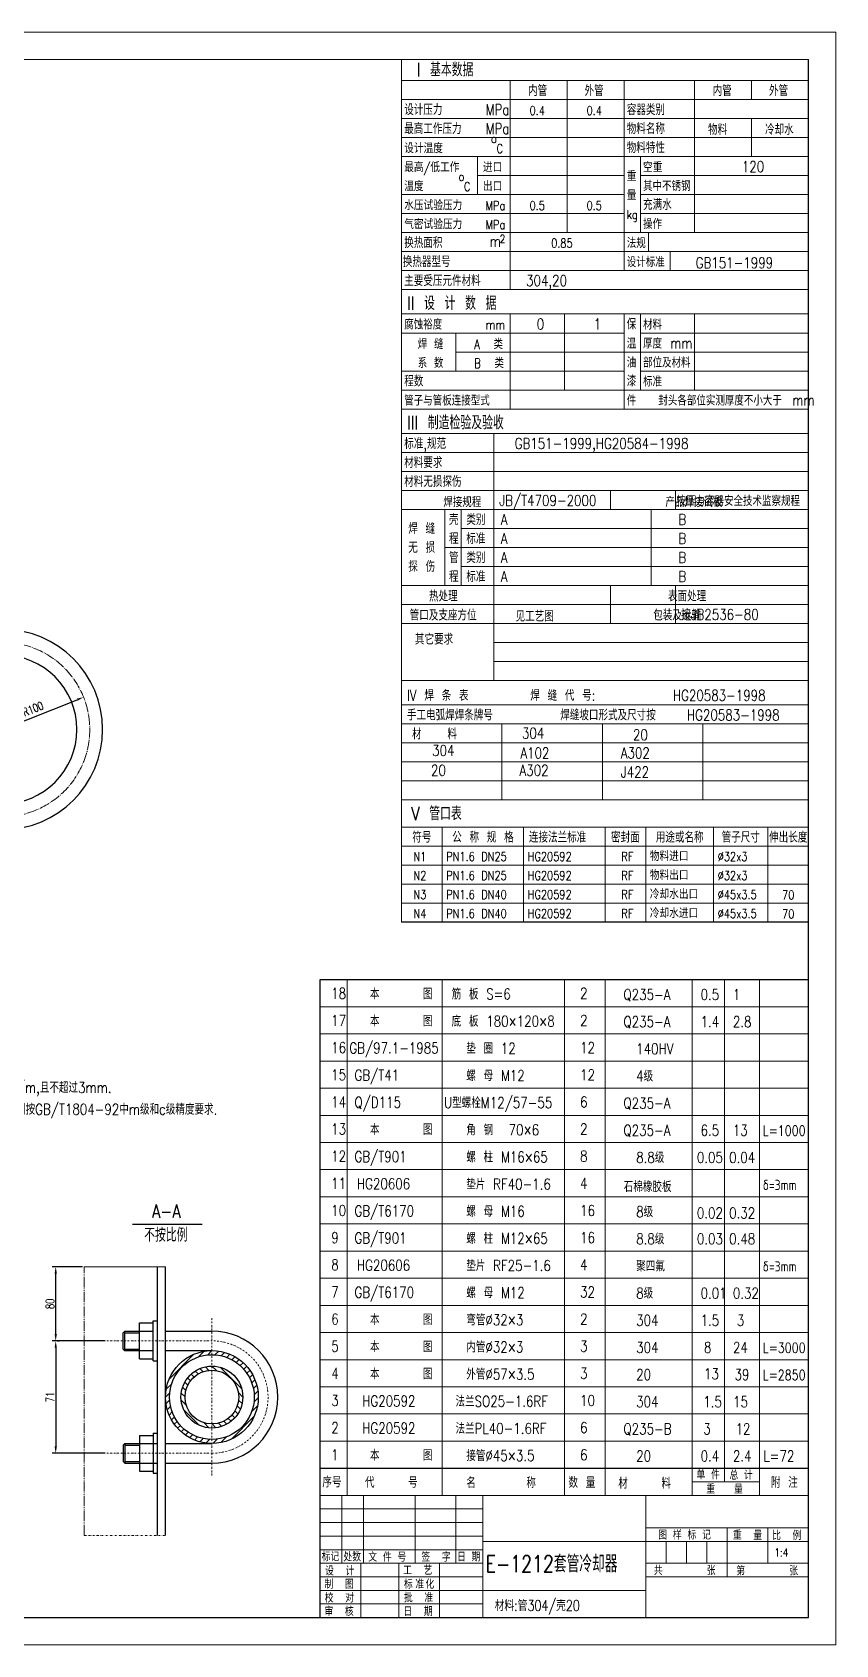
# Model space of a CAD drawing. Header units: millimetres. Extents: x -942 to 2422, y 1139 to 3515.
# Drawn here: x 1238 to 2422, y 1139 to 3515 of the extents above; entities that cross this region are included whole.
import ezdxf
from ezdxf.enums import TextEntityAlignment as Align

# ---------------------------------------------------------------- set-up
doc = ezdxf.new("R2010")
doc.units = ezdxf.units.MM
doc.header["$LTSCALE"] = 10
doc.header["$MEASUREMENT"] = 0
for name, pattern in [('DASHDOT2', [0.5, 0.25, -0.125, 0, -0.125]), ('DIVIDE2', [0.625, 0.25, -0.125, 0, -0.125, 0, -0.125]), ('MYCENTER', [3.4, 1.5, -0.15, 0.1, -0.15, 1.5]), ('MYJX', [3.65, 1.5, -0.15, 0.1, -0.15, 0.1, -0.15, 1.5])]:
    doc.linetypes.add(name, pattern=pattern)
doc.layers.get('0').update_dxf_attribs({"linetype": 'CONTINUOUS', "lineweight": 25})
doc.layers.get('Defpoints').update_dxf_attribs({"linetype": 'CONTINUOUS', "lineweight": 5})
for name, color, linetype, lineweight in [('1', 7, 'CONTINUOUS', 25), ('2', 2, 'CONTINUOUS', 5), ('3', 3, 'MYCENTER', 5), ('5', 6, 'MYJX', 5), ('6', 4, 'CONTINUOUS', 5)]:
    doc.layers.add(name, color=color, linetype=linetype, lineweight=lineweight)
doc.styles.add('HZTXT', font='txt.shx', dxfattribs={"width": 0.75, "height": 12, "bigfont": 'hztxt.shx'})
doc.styles.get("Standard").update_dxf_attribs({"font": 'txt.shx', "bigfont": 'bigfont.shx'})
doc.dimstyles.get("Standard").update_dxf_attribs({"dimtxt": 0.18, "dimasz": 0.18, "dimexe": 0.18, "dimexo": 0.0625, "dimgap": 0.09, "dimtad": 0, "dimtih": 1, "dimtoh": 1, "dimdec": 4, "dimzin": 0, "dimdsep": 46, "dimtxsty": 'Standard', "dimcen": 0.09, "dimadec": 0, "dimazin": 0, "dimtfac": 1, "dimtdec": 4, "dimtofl": 0, "dimtmove": 0, "dimatfit": 3, "dimfxl": 0, "dimtolj": 1, "dimtzin": 0, "dimarcsym": 0})

# ---------------------------------------------------------------- blocks, each defined once
blk = doc.blocks.new('BORDER')
for p, q in [((1, 1), (0, 1)), ((1, 0), (1, 1)), ((0, 0), (1, 0))]:
    blk.add_line(p, q)
blk = doc.blocks.new('*D13')
at = {"layer": '6', "color": 0, "lineweight": -2}
for p, q in [((1311.8, 1695.7), (1267.5, 1695.7)), ((1272.5, 1596.5), (1272.5, 1685.7)), ((1345.4, 1586.5), (1267.5, 1586.5))]:
    blk.add_line(p, q, dxfattribs=at)
at = {"layer": '6', "color": 0}
for points in [[(1270.9, 1685.7), (1274.2, 1685.7), (1272.5, 1695.7)], [(1270.9, 1596.5), (1274.2, 1596.5), (1272.5, 1586.5)]]:
    blk.add_solid(points, dxfattribs=at)
at = {"layer": 'Defpoints', "color": 0}
for p in [(1272.5, 1695.7), (1314.3, 1695.7), (1347.9, 1586.5)]:
    blk.add_point(p, dxfattribs=at)
at = {"layer": '6', "color": 0, "insert": (1264.1, 1641.1), "char_height": 12, "attachment_point": 5, "rotation": 90, "style": 'HZTXT'}
blk.add_mtext('\\A1;80', dxfattribs=at)
blk = doc.blocks.new('*D14')
at = {"layer": '6', "color": 0, "lineweight": -2}
for p, q in [((1272.5, 1576.5), (1272.5, 1430.9)), ((1275, 1586.5), (1277.5, 1586.5)), ((1345.4, 1420.9), (1267.5, 1420.9))]:
    blk.add_line(p, q, dxfattribs=at)
at = {"layer": '6', "color": 0}
for points in [[(1270.9, 1576.5), (1274.2, 1576.5), (1272.5, 1586.5)], [(1270.9, 1430.9), (1274.2, 1430.9), (1272.5, 1420.9)]]:
    blk.add_solid(points, dxfattribs=at)
at = {"layer": 'Defpoints', "color": 0}
for p in [(1272.5, 1586.5), (1272.5, 1420.9), (1347.9, 1420.9)]:
    blk.add_point(p, dxfattribs=at)
at = {"layer": '6', "color": 0, "insert": (1264.1, 1503.7), "char_height": 12, "attachment_point": 5, "rotation": 90, "style": 'HZTXT'}
blk.add_mtext('\\A1;71', dxfattribs=at)
blk = doc.blocks.new('*D43')
at = {"layer": '6', "color": 0, "lineweight": -2}
blk.add_line((1194.2, 2487.3), (1304.3, 2531.3), dxfattribs=at)
at = {"layer": '6', "color": 0}
blk.add_solid([(1303.6, 2532.9), (1304.9, 2529.8), (1313.5, 2535)], dxfattribs=at)
at = {"layer": 'Defpoints', "color": 0}
for p in [(1313.5, 2535), (1194.2, 2487.3)]:
    blk.add_point(p, dxfattribs=at)
at = {"layer": '6', "color": 0, "insert": (1239, 2517.8), "char_height": 12, "attachment_point": 5, "rotation": 21.8135, "style": 'HZTXT'}
blk.add_mtext('\\A1;R100', dxfattribs=at)

msp = doc.modelspace()

# ---------------------------------------------------------------- hatches: boundary and pattern name
at = {"layer": '2'}
h = msp.add_hatch(dxfattribs=at)
h.set_pattern_fill('ANSI31', color=256, scale=60, style=0)
h.set_pattern_definition([(45, (49730.205, -5174.533), (-5.3033009, 5.3033009), [])])
h.paths.add_polyline_path([(1434.3, 1503.7), (1440.3, 1503.7, -0.414214), (1502.7, 1566.1), (1502.7, 1572.1, 0.414214)])
h.paths.add_polyline_path([(1502.7, 1435.3), (1502.7, 1441.3, -0.414214), (1440.3, 1503.7), (1434.3, 1503.7, 0.414214)])
h.paths.add_polyline_path([(1571.1, 1503.7), (1565.1, 1503.7, -0.414214), (1502.7, 1441.3), (1502.7, 1435.3, 0.414214)])
h.paths.add_polyline_path([(1565.1, 1503.7), (1571.1, 1503.7, 0.414214), (1502.7, 1572.1), (1502.7, 1566.1, -0.414214)])
h = msp.add_hatch(dxfattribs=at)
h.set_pattern_fill('ANSI31', color=256, scale=60, angle=90, style=0)
h.set_pattern_definition([(135, (49730.205, -5174.533), (-5.3033009, -5.3033009), [])])
h.paths.add_polyline_path([(1457.1, 1503.7), (1463.1, 1503.7, -0.414214), (1502.7, 1543.3), (1502.7, 1549.3, 0.414214)])
h.paths.add_polyline_path([(1502.7, 1458.1), (1502.7, 1464.1, -0.414214), (1463.1, 1503.7), (1457.1, 1503.7, 0.414214)])
h.paths.add_polyline_path([(1548.3, 1503.7), (1542.3, 1503.7, -0.414214), (1502.7, 1464.1), (1502.7, 1458.1, 0.414214)])
h.paths.add_polyline_path([(1502.7, 1549.3), (1502.7, 1543.3, -0.414214), (1542.3, 1503.7), (1548.3, 1503.7, 0.414214)])

# ---------------------------------------------------------------- linework, layer by layer
for p, q in [((1662.2, 1178.8), (1662.2, 2118.8)), ((1662.2, 2118.8), (2382.2, 2118.8)), ((1662.2, 1398.8), (2382.2, 1398.8))]:
    msp.add_line(p, q)
for radius in [147.5, 109.5]:
    msp.add_arc((1194.2, 2487.3), radius, 270, 90)
at = {"layer": '1'}
for p, q in [((2382.2, 1178.8), (2382.2, 3474.8)), ((2382.2, 2203.6), (1782.2, 2203.6)), ((1385.9, 1758.6), (1488.6, 1758.6)), ((1434.3, 1503.7), (1434.3, 1695.7)), ((1434.3, 1600.9), (1502.7, 1600.9)), ((1434.3, 1572.1), (1502.7, 1572.1)), ((1434.3, 1299.9), (1434.3, 1503.7)), ((-841.8, 1178.8), (2382.2, 1178.8))]:
    msp.add_line(p, q, dxfattribs=at)
at = {"layer": '1', "linetype": 'Continuous'}
for p, q in [((1422.3, 1299.9), (1422.3, 1695.7)), ((1416.3, 1615.9), (1422.3, 1615.9)), ((1416.3, 1557.1), (1416.3, 1615.9)), ((1371.9, 1598.5), (1374.3, 1600.9)), ((1371.9, 1574.5), (1371.9, 1598.5)), ((1374.3, 1572.1), (1374.3, 1600.9)), ((1374.3, 1600.9), (1416.3, 1600.9)), ((1374.3, 1598.5), (1395.9, 1598.5)), ((1395.9, 1560.1), (1395.9, 1612.9)), ((1395.9, 1612.9), (1416.3, 1612.9)), ((1371.9, 1574.5), (1374.3, 1572.1)), ((1374.3, 1574.5), (1395.9, 1574.5)), ((1374.3, 1572.1), (1416.3, 1572.1)), ((1395.9, 1560.1), (1416.3, 1560.1)), ((1416.3, 1557.1), (1422.3, 1557.1)), ((1416.3, 1450.3), (1416.3, 1391.5)), ((1416.3, 1450.3), (1422.3, 1450.3)), ((1371.9, 1432.9), (1374.3, 1435.3)), ((1371.9, 1432.9), (1371.9, 1408.9)), ((1374.3, 1435.3), (1422.3, 1435.3)), ((1374.3, 1435.3), (1374.3, 1406.5)), ((1374.3, 1432.9), (1395.9, 1432.9)), ((1395.9, 1447.3), (1395.9, 1394.5)), ((1395.9, 1447.3), (1416.3, 1447.3)), ((1434.3, 1435.3), (1502.7, 1435.3)), ((1371.9, 1408.9), (1374.3, 1406.5)), ((1374.3, 1408.9), (1395.9, 1408.9)), ((1374.3, 1406.5), (1422.3, 1406.5)), ((1434.3, 1406.5), (1502.7, 1406.5)), ((1395.9, 1394.5), (1416.3, 1394.5)), ((1416.3, 1391.5), (1422.3, 1391.5))]:
    msp.add_line(p, q, dxfattribs=at)
for radius in [68.4, 62.4]:
    msp.add_circle((1502.7, 1503.7), radius, dxfattribs=at)
at = {"layer": '1'}
for radius in [45.6, 39.6]:
    msp.add_circle((1502.7, 1503.7), radius, dxfattribs=at)
at = {"layer": '1', "linetype": 'Continuous'}
msp.add_arc((1502.7, 1503.7), 97.2, 270, 90, dxfattribs=at)
at = {"layer": '2'}
for p, q in [((2382.2, 3474.8), (-841.8, 3474.8)), ((1782.2, 2203.6), (1782.2, 3474.8)), ((1782.2, 3474.8), (2382.2, 3474.8)), ((2382.2, 2147.6), (2382.2, 3474.8)), ((1782.2, 3443.6), (2382.2, 3443.6)), ((1942.2, 3443.6), (1942.2, 3135.6)), ((2026.2, 3443.6), (2026.2, 3219.6)), ((2110.2, 3443.6), (2110.2, 3163.6)), ((2214.2, 3443.6), (2214.2, 3219.6)), ((2298.2, 3443.6), (2298.2, 3415.6)), ((1782.2, 3415.6), (2382.2, 3415.6)), ((1782.2, 3387.6), (2382.2, 3387.6)), ((2298.2, 3387.6), (2298.2, 3331.6)), ((1782.2, 3359.6), (2382.2, 3359.6)), ((1782.2, 3331.6), (2382.2, 3331.6)), ((1894.2, 3331.6), (1894.2, 3275.6)), ((2134.2, 3331.6), (2134.2, 3219.6)), ((1894.2, 3303.6), (2110.2, 3303.6)), ((2134.2, 3303.6), (2382.2, 3303.6)), ((1782.2, 3275.6), (2110.2, 3275.6)), ((2134.2, 3275.6), (2382.2, 3275.6)), ((1782.2, 3247.6), (2110.2, 3247.6)), ((2134.2, 3247.6), (2382.2, 3247.6)), ((1782.2, 3219.6), (2382.2, 3219.6)), ((2146.2, 3219.6), (2146.2, 3191.6)), ((1782.2, 3191.6), (2382.2, 3191.6)), ((2178.2, 3191.6), (2178.2, 3163.6)), ((1782.2, 3163.6), (2382.2, 3163.6)), ((1782.2, 3135.6), (2382.2, 3135.6)), ((1782.2, 3099.6), (2382.2, 3099.6)), ((1942.2, 3099.6), (1942.2, 2959.6)), ((2022.2, 3099.6), (2022.2, 2987.6)), ((2110.2, 3099.6), (2110.2, 2959.6)), ((2134.2, 3099.6), (2134.2, 2987.6)), ((2214.2, 3099.6), (2214.2, 2987.6)), ((1782.2, 3071.6), (2110.2, 3071.6)), ((1862.2, 3071.6), (1862.2, 3015.6)), ((2134.2, 3071.6), (2382.2, 3071.6)), ((1862.2, 3043.6), (2382.2, 3043.6)), ((1782.2, 3015.6), (2110.2, 3015.6)), ((2134.2, 3015.6), (2382.2, 3015.6)), ((1782.2, 2987.6), (2382.2, 2987.6)), ((2382.2, 2959.6), (1782.2, 2959.6)), ((1782.2, 2923.6), (2382.2, 2923.6)), ((1918.2, 2923.6), (1918.2, 2559.6)), ((1782.2, 2895.6), (2382.2, 2895.6)), ((1782.2, 2867.6), (2382.2, 2867.6)), ((1782.2, 2839.6), (2382.2, 2839.6)), ((2090.2, 2839.6), (2090.2, 2811.6)), ((2186.2, 2839.6), (2186.2, 2811.6)), ((1782.2, 2811.6), (2382.2, 2811.6)), ((1846.2, 2811.6), (1846.2, 2699.6)), ((1870.2, 2811.6), (1870.2, 2699.6)), ((2150.2, 2811.6), (2150.2, 2699.6)), ((1870.2, 2783.6), (2382.2, 2783.6)), ((1846.2, 2755.6), (2382.2, 2755.6)), ((1870.2, 2727.6), (2382.2, 2727.6)), ((1782.2, 2699.6), (2382.2, 2699.6)), ((2090.2, 2699.6), (2090.2, 2643.6)), ((2186.2, 2699.6), (2186.2, 2643.6)), ((1782.2, 2671.6), (2382.2, 2671.6)), ((1782.2, 2643.6), (2382.2, 2643.6)), ((1918.2, 2615.6), (2382.2, 2615.6)), ((1918.2, 2587.6), (2382.2, 2587.6)), ((1782.2, 2559.6), (2382.2, 2559.6)), ((1782.2, 2523.6), (2382.2, 2523.6)), ((1782.2, 2495.6), (2382.2, 2495.6)), ((1930.2, 2495.6), (1930.2, 2383.6)), ((2078.2, 2495.6), (2078.2, 2383.6)), ((2226.2, 2495.6), (2226.2, 2383.6)), ((1782.2, 2467.6), (2382.2, 2467.6)), ((1782.2, 2439.6), (2382.2, 2439.6)), ((1782.2, 2411.6), (2382.2, 2411.6)), ((2382.2, 2383.6), (1782.2, 2383.6)), ((2382.2, 2343.6), (1782.2, 2343.6)), ((1842.2, 2203.6), (1842.2, 2343.6)), ((1962.2, 2203.6), (1962.2, 2343.6)), ((2082.2, 2203.6), (2082.2, 2343.6)), ((2142.2, 2203.6), (2142.2, 2343.6)), ((2242.2, 2203.6), (2242.2, 2343.6)), ((2322.2, 2203.6), (2322.2, 2343.6)), ((2382.2, 2315.6), (1782.2, 2315.6)), ((2382.2, 2287.6), (1782.2, 2287.6)), ((2382.2, 2259.6), (1782.2, 2259.6)), ((2382.2, 2231.6), (1782.2, 2231.6)), ((1702.2, 2118.8), (1702.2, 1398.8)), ((1842.2, 2118.8), (1842.2, 1358.8)), ((2022.2, 2118.8), (2022.2, 1358.8)), ((2082.2, 2118.8), (2082.2, 1358.8)), ((2210.7, 2118.8), (2210.7, 1358.8)), ((2258.3, 2118.8), (2258.3, 1378.8)), ((2309.6, 2118.8), (2309.6, 1358.8)), ((1662.2, 2078.8), (2382.2, 2078.8)), ((1702.2, 2078.8), (1702.2, 1358.8)), ((1662.2, 2038.8), (2382.2, 2038.8)), ((1662.2, 1998.8), (2382.2, 1998.8)), ((1662.2, 1958.8), (2382.2, 1958.8)), ((1662.2, 1918.8), (2382.2, 1918.8)), ((1662.2, 1878.8), (2382.2, 1878.8)), ((1662.2, 1838.8), (2382.2, 1838.8)), ((1662.2, 1798.8), (2382.2, 1798.8)), ((1662.2, 1758.8), (2382.2, 1758.8)), ((1662.2, 1718.8), (2382.2, 1718.8)), ((1662.2, 1678.8), (2382.2, 1678.8)), ((1662.2, 1638.8), (2382.2, 1638.8)), ((1662.2, 1598.8), (2382.2, 1598.8)), ((1662.2, 1558.8), (2382.2, 1558.8)), ((1662.2, 1518.8), (2382.2, 1518.8)), ((1662.2, 1478.8), (2382.2, 1478.8)), ((1662.2, 1438.8), (2382.2, 1438.8)), ((2210.7, 1378.8), (2309.6, 1378.8)), ((1662.2, 1358.8), (2382.2, 1358.8)), ((1694.2, 1358.8), (1694.2, 1258.8)), ((1726.2, 1358.8), (1726.2, 1258.8)), ((1802.2, 1358.8), (1802.2, 1258.8)), ((1862.2, 1358.8), (1862.2, 1258.8)), ((1902.2, 1178.8), (1902.2, 1358.8)), ((2142.2, 1178.8), (2142.2, 1358.8)), ((1662.2, 1338.8), (1902.2, 1338.8)), ((1662.2, 1318.8), (1902.2, 1318.8)), ((2142.2, 1310.8), (2382.2, 1310.8)), ((2262.2, 1310.8), (2262.2, 1238.8)), ((2322.2, 1310.8), (2322.2, 1258.8)), ((1662.2, 1298.8), (1902.2, 1298.8)), ((1902.2, 1290.8), (2382.2, 1290.8)), ((2172.2, 1290.8), (2172.2, 1258.8)), ((2202.2, 1290.8), (2202.2, 1258.8)), ((2232.2, 1290.8), (2232.2, 1258.8)), ((1662.2, 1278.8), (1902.2, 1278.8)), ((1662.2, 1258.8), (1902.2, 1258.8)), ((1662.2, 1238.8), (1902.2, 1238.8)), ((1722.2, 1258.8), (1722.2, 1178.8)), ((1778.2, 1258.8), (1778.2, 1178.8)), ((1838.2, 1258.8), (1838.2, 1178.8)), ((2142.2, 1258.8), (2382.2, 1258.8)), ((2142.2, 1238.8), (2382.2, 1238.8)), ((1662.2, 1218.8), (2142.2, 1218.8)), ((1662.2, 1198.8), (1902.2, 1198.8)), ((1662.2, 1178.8), (1662.2, 1178.8))]:
    msp.add_line(p, q, dxfattribs=at)
at = {"layer": '3', "linetype": 'DASHDOT2'}
for p, q in [((1502.7, 1388), (1502.7, 1621.2)), ((1347.9, 1586.5), (1502.7, 1586.5)), ((1347.9, 1420.9), (1502.7, 1420.9))]:
    msp.add_line(p, q, dxfattribs=at)
at = {"layer": '3'}
msp.add_arc((1194.2, 2487.3), 128.5, 270, 90, dxfattribs=at)
at = {"layer": '3', "linetype": 'DASHDOT2'}
msp.add_arc((1502.7, 1503.7), 82.8, 270, 90, dxfattribs=at)
at = {"layer": '5', "linetype": 'Continuous'}
msp.add_line((1314.3, 1695.7), (1434.3, 1695.7), dxfattribs=at)
at = {"layer": '5'}
msp.add_line((1314.3, 1299.9), (1314.3, 1695.7), dxfattribs=at)
at = {"layer": '5', "linetype": 'DIVIDE2'}
msp.add_line((1314.3, 1299.9), (1434.3, 1299.9), dxfattribs=at)

# ---------------------------------------------------------------- block references
at = {"layer": '2', "xscale": 3364, "yscale": 2376, "zscale": 3364}
msp.add_blockref('BORDER', (-941.8, 1138.8), dxfattribs=at)

# ---------------------------------------------------------------- texts
at = {"layer": '2', "style": 'HZTXT'}
for s, height, width, p in [(' I 基本数据', 20, 0.8, (1790.2, 3449.6)), ('内管', 16, 0.8, (1968.7, 3420.8)), ('外管', 16, 0.8, (2051.9, 3420.8)), ('内管', 16, 0.8, (2240.7, 3420.8)), ('外管', 16, 0.8, (2323.9, 3420.8)), ('设计压力', 16, 0.8, (1786.2, 3392.8)), ('MPa', 16, 0.8, (1906.2, 3392.8)), ('0.4', 13.2, 0.8, (1970.9, 3392.8)), ('0.4', 13.2, 0.8, (2054.9, 3392.8)), ('容器类别', 16, 0.8, (2114.2, 3392.8)), ('最高工作压力', 16, 0.8, (1786.2, 3364.8)), ('MPa', 16, 0.8, (1906.2, 3364.8)), ('物料名称', 16, 0.8, (2114.2, 3364.8)), ('物料', 16, 0.8, (2234, 3363.5)), ('冷却水', 16, 0.8, (2318, 3363.5)), ('设计温度', 13.2, 0.8, (1786.2, 3336.8)), ('o', 13.2, 0.8, (1914.2, 3351.6)), ('物料特性', 16, 0.8, (2114.2, 3336.8)), ('C', 13.2, 0.8, (1922.2, 3336.8)), ('最高/低工作', 13.2, 0.8, (1786.2, 3308.8)), ('o', 13.2, 0.8, (1866.2, 3295.6)), ('进口', 13.2, 0.8, (1902.2, 3308.8)), ('重', 13.2, 0.8, (2114.2, 3295.6)), ('空重', 13.2, 0.8, (2138.2, 3308.8)), ('120', 16, 0.8, (2283.8, 3308.8)), ('温度', 13.2, 0.8, (1786.2, 3280.8)), ('C', 13.2, 0.8, (1874.2, 3280.8)), ('出口', 13.2, 0.8, (1902.2, 3280.8)), ('量', 13.2, 0.8, (2114.2, 3267.6)), ('其中不锈钢', 14, 0.8, (2138.2, 3280.8)), ('水压试验压力', 13.2, 0.8, (1786.2, 3252.8)), ('MPa', 13.2, 0.8, (1906.2, 3252.8)), ('0.5', 13.2, 0.8, (1970.9, 3252.8)), ('0.5', 13.2, 0.8, (2054.9, 3252.8)), ('充满水', 16, 0.8, (2138.2, 3252.8)), ('气密试验压力', 13.2, 0.8, (1786.2, 3224.8)), ('MPa', 13.2, 0.8, (1906.2, 3224.8)), ('kg', 13.2, 0.8, (2114.2, 3239.6)), ('操作', 14, 0.8, (2138.2, 3224.8)), ('换热面积', 16, 0.8, (1786.2, 3196.8)), ('m', 16, 0.8, (1912.2, 3198.8)), ('2', 12, 0.8, (1927, 3204.3)), ('0.85', 13.2, 0.8, (2002.7, 3197.5)), ('法规', 14, 0.8, (2114.2, 3196.8)), ('换热器型号', 16, 0.8, (1784.1, 3168.8)), ('设计标准', 14, 0.8, (2114.2, 3168.8)), ('GB151-1999', 16, 0.8, (2215.8, 3167)), ('主要受压元件材料', 16, 0.8, (1786.2, 3140.8)), ('304,20', 16, 0.8, (1965.8, 3140.8)), ('II 设 计 数 据', 20, 0.8, (1790.2, 3105.6)), ('腐蚀裕度', 14, 0.8, (1786.2, 3076.8)), ('0', 16, 0.8, (1981.5, 3076.8)), ('1', 16, 0.8, (2065.5, 3076.8)), ('保', 16, 0.8, (2114.2, 3076.8)), ('材料', 14, 0.8, (2138.2, 3076.8)), ('mm', 14, 0.8, (1906.2, 3076.8)), (' 焊 缝    A  类', 14, 0.8, (1796.1, 3048)), ('温', 14, 0.8, (2114.2, 3048.8)), ('厚度', 14, 0.8, (2138.2, 3048.8)), ('mm', 16, 0.8, (2178.2, 3048.8)), (' 系 数    B  类', 14, 0.8, (1796.1, 3020)), ('油', 14, 0.8, (2114.2, 3020.8)), ('部位及材料', 14, 0.8, (2138.2, 3020.8)), ('程数', 16, 0.8, (1786.2, 2992.8)), ('漆', 16, 0.8, (2114.2, 2992.8)), ('标准', 14, 0.8, (2138.2, 2992.8)), ('管子与管板连接型式', 14, 0.8, (1786.2, 2964.8)), ('件   封头各部位实测厚度不小大于', 14, 0.8, (2114.2, 2964.8)), ('mm', 16, 0.8, (2358.2, 2964.8)), ('III 制造检验及验收', 20, 0.8, (1790.2, 2929.6)), ('标准,规范', 16, 0.8, (1786.2, 2900.8)), ('  GB151-1999,HG20584-1998', 16, 0.8, (1926.2, 2900.8)), ('材料要求', 16, 0.8, (1786.2, 2872.8)), ('材料无损探伤', 16, 0.8, (1786.2, 2844.8)), ('焊接规程                         产品焊接试板', 14, 0.8, (1843.8, 2815.1)), ('JB/T4709-2000', 16, 0.8, (1926.2, 2816.8)), ('按压力容器安全技术监察规程', 14, 0.8, (2187.5, 2816.8)), ('壳 类别  A                    B', 16, 0.8, (1852.2, 2788.8)), ('焊 缝', 16, 0.8, (1792.2, 2775.6)), ('无 损', 16, 0.8, (1792.2, 2747.6)), ('程 标准  A                    B', 16, 0.8, (1852.2, 2760.8)), ('探 伤', 16, 0.8, (1792.2, 2719.6)), ('管 类别  A                    B', 16, 0.8, (1852.2, 2732.8)), ('程 标准  A                    B', 16, 0.8, (1852.2, 2704.8)), ('热处理                         表面处理', 16, 0.8, (1822.7, 2676)), ('管口及支座方位                     包装及运输', 16, 0.8, (1794.3, 2648)), ('见工艺图', 16, 0.8, (1950.3, 2646.3)), ('按JB2536-80', 16, 0.8, (2194.2, 2648.8)), ('其它要求', 16, 0.8, (1802, 2612.5)), ('IV 焊 条 表       焊 缝 代 号:', 16, 0.8, (1790.2, 2529.6)), ('HG20583-1998', 16, 0.8, (2182.2, 2529.6)), ('手工电弧焊焊条牌号        焊缝坡口形式及尺寸按', 16, 0.8, (1790.2, 2500.8)), ('HG20583-1998', 16, 0.8, (2202.9, 2500.8)), (' 材   料', 16, 0.8, (1786.2, 2472.8)), ('304', 16, 0.8, (1959.7, 2474)), ('20', 16, 0.8, (2123.3, 2471.6)), ('304', 16, 0.8, (1827.3, 2448.4)), ('A102', 16, 0.8, (1957.4, 2444.8)), ('A302', 16, 0.8, (2105.4, 2444.8)), ('20', 16, 0.8, (1825.7, 2419.2)), ('A302', 16, 0.8, (1956.2, 2419.2)), ('J422', 16, 0.8, (2105.4, 2416.8)), (' V 管口表', 20, 0.8, (1782.2, 2353.6)), ('N1', 13.2, 0.8, (1799.8, 2293.6)), ('PN1.6 DN25', 13.2, 0.8, (1848.2, 2293.6)), ('HG20592', 13.2, 0.8, (1968.2, 2293.6)), ('RF', 13.2, 0.8, (2106.2, 2293.6)), ('物料进口', 13.2, 0.8, (2148.2, 2293.6)), ('%%c32x3', 13.2, 0.8, (2248.2, 2293.6)), ('N2', 13.2, 0.8, (1799.8, 2265.6)), ('PN1.6 DN25', 13.2, 0.8, (1848.2, 2265.6)), ('HG20592', 13.2, 0.8, (1968.2, 2265.6)), ('RF', 13.2, 0.8, (2106.2, 2265.6)), ('物料出口', 13.2, 0.8, (2148.2, 2265.6)), ('%%c32x3', 13.2, 0.8, (2248.2, 2265.6)), ('N3', 13.2, 0.8, (1799.8, 2237.6)), ('PN1.6 DN40', 13.2, 0.8, (1848.2, 2237.6)), ('HG20592', 13.2, 0.8, (1968.2, 2237.6)), ('RF', 13.2, 0.8, (2106.2, 2237.6)), ('冷却水出口', 13.2, 0.8, (2148.2, 2237.6)), ('%%c45x3.5', 13.2, 0.8, (2248.2, 2237.6)), ('N4', 13.2, 0.8, (1799.8, 2209.6)), ('PN1.6 DN40', 13.2, 0.8, (1848.2, 2209.6)), ('HG20592', 13.2, 0.8, (1968.2, 2209.6)), ('RF', 13.2, 0.8, (2106.2, 2209.6)), ('冷却水进口', 13.2, 0.8, (2148.2, 2209.6)), ('%%c45x3.5', 13.2, 0.8, (2248.2, 2209.6)), ('18', 16, 0.8, (1678.6, 2090.6)), ('  本     图    ', 16, 0.8, (1712.9, 2090)), ('筋 板 S=6', 16, 0.8, (1856.1, 2089.5)), ('2', 16, 0.8, (2045.4, 2090.6)), ('Q235-A', 16, 0.8, (2109.4, 2088.8)), ('0.5', 16, 0.8, (2223, 2088.8)), ('1', 16, 0.8, (2270.6, 2088.8)), ('  本     图    ', 16, 0.8, (1712.9, 2050)), ('底 板 180×120×8', 16, 0.8, (1856.1, 2049.5)), ('17', 16, 0.8, (1678.6, 2050.6)), ('2', 16, 0.8, (2045.4, 2050.6)), ('Q235-A', 16, 0.8, (2109.4, 2048.8)), ('1.4', 16, 0.8, (2223, 2048.8)), ('2.8', 16, 0.8, (2270.6, 2048.8)), ('16', 16, 0.8, (1678.6, 2010.6)), ('GB/97.1-1985', 16, 0.8, (1705.3, 2010)), ('垫 圈 12', 16, 0.8, (1877.7, 2009.5)), ('12', 16, 0.8, (2045.4, 2010.6)), ('140HV', 16, 0.8, (2128.1, 2008.8)), ('15', 16, 0.8, (1678.6, 1970.6)), ('GB/T41', 16, 0.8, (1712.9, 1970)), ('螺 母 M12', 16, 0.8, (1877.7, 1969.5)), ('12', 16, 0.8, (2045.4, 1970.6)), ('4级', 16, 0.8, (2128.1, 1968.8)), ('2,支架的垂直度公差小于等于2mm/m,且不超过3mm.', 16, 0.8, (985.8, 1951.9)), ('Q/D115', 16, 0.8, (1712.9, 1930)), ('U型螺栓M12/57-55', 16, 0.8, (1844.8, 1929.5)), ('3,加工面和非加工面线性尺寸公差分别按GB/T1804-92中m级和c级精度要求.', 16, 0.8, (986.4, 1919.8)), ('14', 16, 0.8, (1678.6, 1930.6)), ('6', 16, 0.8, (2045.4, 1930.6)), ('Q235-A', 16, 0.8, (2109.4, 1928.8)), ('13', 16, 0.8, (1678.6, 1890.6)), ('  本     图    ', 16, 0.8, (1712.9, 1890)), ('角 钢  70×6', 16, 0.8, (1877.7, 1889.5)), ('2', 16, 0.8, (2045.4, 1890.6)), ('Q235-A', 16, 0.8, (2109.4, 1888.8)), ('6.5', 16, 0.8, (2223, 1888.8)), ('13', 16, 0.8, (2270.6, 1888.8)), ('L=1000', 15, 0.8, (2314.6, 1888.8)), ('12', 16, 0.8, (1678.6, 1850.6)), ('GB/T901', 16, 0.8, (1712.9, 1850)), ('螺 柱 M16×65', 16, 0.8, (1877.7, 1849.5)), ('8', 16, 0.8, (2045.4, 1850.6)), ('8.8级', 16, 0.8, (2128.1, 1848.8)), ('0.05', 16, 0.8, (2217.5, 1848.8)), ('0.04', 16, 0.8, (2265.1, 1848.8)), ('11', 16, 0.8, (1678.6, 1810.6)), ('HG20606', 16, 0.8, (1716.5, 1810)), ('垫片 RF40-1.6', 16, 0.8, (1877.7, 1809.5)), ('4', 16, 0.8, (2045.4, 1810.6)), ('石棉橡胶板', 16, 0.8, (2109.8, 1805.7)), ('δ=3mm', 15, 0.8, (2314.6, 1808.8)), ('10', 16, 0.8, (1678.6, 1770.6)), ('GB/T6170', 16, 0.8, (1712.9, 1770)), ('螺 母 M16', 16, 0.8, (1877.7, 1769.5)), ('16', 16, 0.8, (2045.4, 1770.6)), ('8级', 16, 0.8, (2128.1, 1768.8)), ('0.02', 16, 0.8, (2217.5, 1766.9)), ('0.32', 16, 0.8, (2265.1, 1766.9)), ('9', 16, 0.8, (1678.6, 1730.6)), ('GB/T901', 16, 0.8, (1712.9, 1730)), ('螺 柱 M12×65', 16, 0.8, (1877.7, 1729.5)), ('16', 16, 0.8, (2045.4, 1730.6)), ('8.8级', 16, 0.8, (2128.1, 1728.8)), ('0.03', 16, 0.8, (2217.5, 1728.8)), ('0.48', 16, 0.8, (2265.1, 1728.8)), ('8', 16, 0.8, (1678.6, 1690.6)), ('HG20606', 16, 0.8, (1716.5, 1690)), ('垫片 RF25-1.6', 16, 0.8, (1877.7, 1689.5)), ('4', 16, 0.8, (2045.4, 1690.6)), ('聚四氟', 16, 0.8, (2128.1, 1688.8)), ('δ=3mm', 15, 0.8, (2314.6, 1688.8)), ('7', 16, 0.8, (1678.6, 1650.6)), ('GB/T6170', 16, 0.8, (1712.9, 1650)), ('螺 母 M12', 16, 0.8, (1877.7, 1649.5)), ('32', 16, 0.8, (2045.4, 1650.6)), ('8级', 16, 0.8, (2128.1, 1648.8)), ('0.01', 16, 0.8, (2223, 1648.8)), ('0.32', 16, 0.8, (2270.6, 1648.8)), ('6', 16, 0.8, (1678.6, 1610.6)), ('  本     图    ', 16, 0.8, (1712.9, 1610)), ('弯管%%c32×3', 16, 0.8, (1877.7, 1609.5)), ('2', 16, 0.8, (2045.4, 1610.6)), ('304', 16, 0.8, (2128.1, 1608.8)), ('1.5', 16, 0.8, (2223, 1608.8)), ('3', 16, 0.8, (2276.4, 1608.8)), ('5', 16, 0.8, (1678.6, 1570.6)), ('  本     图    ', 16, 0.8, (1712.9, 1570)), ('内管%%c32×3', 16, 0.8, (1877.7, 1569.5)), ('3', 16, 0.8, (2045.4, 1570.6)), ('304', 16, 0.8, (2128.1, 1568.8)), ('8', 16, 0.8, (2228, 1568.8)), ('24', 16, 0.8, (2270.7, 1568.8)), ('L=3000', 15, 0.8, (2314.6, 1568.8)), ('4', 16, 0.8, (1678.6, 1530.6)), ('  本     图    ', 16, 0.8, (1712.9, 1530)), ('外管%%c57×3.5', 16, 0.8, (1877.7, 1529.5)), ('3', 16, 0.8, (2045.4, 1530.6)), ('20', 16, 0.8, (2128.1, 1528.8)), ('13', 16, 0.8, (2228, 1530)), ('39', 16, 0.8, (2273.1, 1528.8)), ('L=2850', 15, 0.8, (2314.6, 1528.8)), ('3', 16, 0.8, (1678.6, 1490.6)), (' HG20592  ', 16, 0.8, (1712.9, 1490)), ('法兰SO25-1.6RF', 16, 0.8, (1861.8, 1489.5)), ('10', 16, 0.8, (2045.4, 1490.6)), ('304', 16, 0.8, (2128.1, 1488.8)), ('1.5', 16, 0.8, (2227, 1488.8)), ('15', 16, 0.8, (2270.9, 1488.8)), ('2', 16, 0.8, (1678.6, 1450.6)), (' HG20592  ', 16, 0.8, (1712.9, 1450)), ('法兰PL40-1.6RF', 16, 0.8, (1861.8, 1449.5)), ('6', 16, 0.8, (2045.4, 1450.6)), ('Q235-B', 16, 0.8, (2109.4, 1448.8)), ('3', 16, 0.8, (2227, 1448.8)), ('12', 16, 0.8, (2274.6, 1448.8)), ('1', 16, 0.8, (1678.6, 1410.6)), ('  本     图    ', 16, 0.8, (1712.9, 1410)), ('接管%%c45×3.5', 16, 0.8, (1877.7, 1409.5)), ('6', 16, 0.8, (2045.4, 1410.6)), ('20', 16, 0.8, (2128.1, 1408.8)), ('0.4', 16, 0.8, (2223.1, 1408.8)), ('2.4', 16, 0.8, (2270.7, 1408.8)), ('L=72', 16, 0.8, (2315.7, 1408.8)), ('序号', 16, 0.8, (1665.6, 1370.6)), ('代    号', 16, 0.8, (1728.3, 1370)), ('名      称', 16, 0.8, (1877.7, 1369.5)), ('数 量', 16, 0.8, (2028.2, 1369.9)), ('材    料', 16, 0.8, (2101.7, 1368.8)), ('单 件', 12, 0.8, (2217, 1382.7)), ('总 计', 12, 0.8, (2265.5, 1382.1)), ('附 注', 16, 0.8, (2326.7, 1369.9)), ('重   量', 12, 0.8, (2231.5, 1361.6)), ('图 样 标 记', 12, 0.8, (2160.7, 1294)), ('重  量', 12, 0.8, (2270.6, 1293.6)), ('比  例', 12, 0.8, (2328.5, 1293.2)), ('标记', 12, 0.8, (1664.6, 1262)), ('处数', 12, 0.8, (1696.6, 1261.7)), ('文 件 号', 12, 0.8, (1733.3, 1261.3)), ('签  字', 12, 0.8, (1811.5, 1261.3)), ('日 期', 12, 0.8, (1864, 1261.7)), ('1:4', 12, 0.8, (2331.7, 1268.6)), ('设  计', 12, 0.8, (1669.5, 1241)), ('工  艺', 12, 0.8, (1784.6, 1241.8)), ('共       张', 12, 0.8, (2154, 1241.6)), ('第       张', 12, 0.8, (2275.7, 1241.2)), ('制  图', 12, 0.8, (1668.7, 1221.4)), ('校  对', 12, 0.8, (1669.1, 1201.1)), ('标', 12, 0.8, (1785.8, 1221.4)), ('批  准', 12, 0.8, (1785.8, 1201.5)), ('准', 12, 0.8, (1802.6, 1221.4)), ('化', 12, 0.8, (1817.5, 1221.4)), ('审  核', 12, 0.8, (1668.7, 1181.2)), ('日  期', 12, 0.8, (1785, 1181.2)), ('材料:管304/壳20', 16, 0.75, (1919.5, 1188.6))]:
    msp.add_text(s, height=height, dxfattribs=dict(at, width=width)).set_placement(p)
at = {"layer": '2', "style": 'HZTXT', "width": 0.8}
for s, height, p in [('符号', 16, (1812.2, 2329.6)), ('公 称 规 格', 16, (1902.2, 2329.6)), ('连接法兰标准', 16, (2012.2, 2329.6)), ('密封面', 16, (2112.2, 2329.6)), ('用途或名称', 16, (2192.2, 2329.6)), ('管子尺寸', 16, (2282.2, 2329.6)), ('伸出长度', 16, (2352.2, 2329.6)), ('70', 13.2, (2352.2, 2243.6)), ('70', 13.2, (2352.2, 2215.6))]:
    msp.add_text(s, height=height, dxfattribs=at).set_placement(p, align=Align.MIDDLE)
for s, p in [('A-A', (1435.6, 1767.7)), ('不按比例', (1434.9, 1732.6))]:
    msp.add_text(s, height=20, dxfattribs=at).set_placement(p, align=Align.CENTER)
at = {"layer": '2', "insert": (1906.3, 1270.5), "char_height": 25, "width": 482.935, "attachment_point": 1, "style": 'HZTXT'}
msp.add_mtext('E-1212套管冷却器', dxfattribs=at)

# ---------------------------------------------------------------- dimensions: what is measured, and where the dimension line sits
at = {"layer": '6'}
dim = msp.add_radius_dim(center=(1194.2, 2487.3), mpoint=(1313.5, 2535), text='R100', dimstyle='Standard', override={"dimscale": 4, "dimtxt": 12, "dimasz": 2.5, "dimexe": 1.25, "dimexo": 0.625, "dimgap": 0.6, "dimtad": 1, "dimtih": 0, "dimtoh": 0, "dimdec": 0, "dimtxsty": 'HZTXT', "dimcen": 2.5, "dimtdec": 0, "dimtmove": 2}, dxfattribs=at)
dim.commit()
dim.dimension.update_dxf_attribs({"geometry": '*D43', "text_midpoint": (1239, 2517.8), "dimtype": 164})
for base, p1, p2, text, picture, middle in [((1272.5, 1695.7), (1347.9, 1586.5), (1314.3, 1695.7), '80', '*D13', (1264.1, 1641.1)), ((1272.5, 1420.9), (1272.5, 1586.5), (1347.9, 1420.9), '71', '*D14', (1264.1, 1503.7))]:
    dim = msp.add_linear_dim(base=base, p1=p1, p2=p2, angle=90, text=text, dimstyle='Standard', override={"dimscale": 4, "dimtxt": 12, "dimasz": 2.5, "dimexe": 1.25, "dimexo": 0.625, "dimgap": 0.6, "dimtad": 1, "dimtih": 0, "dimtoh": 0, "dimdec": 0, "dimtxsty": 'HZTXT', "dimcen": 2.5, "dimtdec": 0, "dimtmove": 2}, dxfattribs=at)
    dim.commit()
    dim.dimension.update_dxf_attribs({"geometry": picture, "text_midpoint": middle})

doc.saveas('drawing.dxf')
